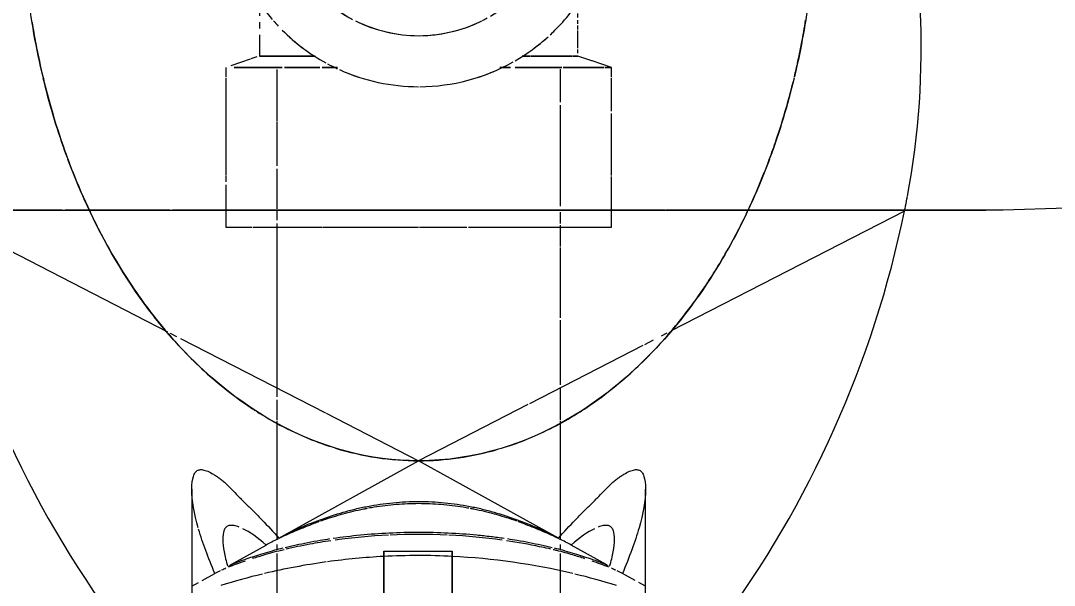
# Model space of a CAD drawing. Header units: metres. Extents: x -0.9 to 62, y -37.3 to 60.
# Drawn here: x 26.6053 to 26.6965, y 2.039 to 2.0888 of the extents above; entities that cross this region are included whole.
import ezdxf

# ---------------------------------------------------------------- set-up
doc = ezdxf.new("R2010")
doc.units = ezdxf.units.M
for name, color, linetype, lineweight in [('A-ANNO-DIMS', 7, 'Continuous', 5), ('A-ANNO-DIMS-25', 7, 'Continuous', 5), ('P-PIPE', 7, 'Continuous', 5), ('P-SANR-FIXT', 7, 'Continuous', 5)]:
    doc.layers.add(name, color=color, linetype=linetype, lineweight=lineweight)
doc.styles.add('Arial_2', font='arial.ttf', dxfattribs={"height": 0.075})
doc.dimstyles.new('Diagonal_-_2_mm_Arial_-_PRETO', dxfattribs={"dimscale": 0.3048, "dimtxt": 0.07651945499677275, "dimasz": 0.2460629921259842, "dimexe": 0.1968503937007874, "dimexo": 0.1230314960629921, "dimgap": 0.04101049868766404, "dimtad": 1, "dimrnd": 0.01, "dimzin": 0, "dimdsep": 46, "dimtxsty": 'Arial_2', "dimblk1": 'OBLIQUE', "dimblk2": 'OBLIQUE', "dimsah": 1, "dimcen": 0.09, "dimdle": 0.1968503937007874, "dimazin": 0, "dimtfac": 1, "dimtdec": 4, "dimtix": 1, "dimtmove": 0, "dimatfit": 3, "dimfxl": 1, "dimtvp": 1, "dimtolj": 1, "dimtzin": 0, "dimarcsym": 2})

# ---------------------------------------------------------------- blocks, each defined once
blk = doc.blocks.new('UT_Chuveiro ou ducha - UT_Elétrico-3241184-DD')
at = {"layer": 'P-SANR-FIXT'}
for p, q in [((44.94061456891761, 2.0720180114251), (44.9612940071181, 2.061388906277697)), ((45.02628878142163, 2.0720180114251), (45.00572781151013, 2.061449798255912)), ((44.96038990320592, 2.062388897427813), (44.96013127202522, 2.062701723614156)), ((45.00674601683696, 2.062674894085286), (45.00652989620957, 2.062413161769932)), ((44.97113101801154, 2.043187372682063), (44.98345167516962, 2.050000000000002)), ((44.9957723323277, 2.043187372682066), (44.98345167516962, 2.050000000000002)), ((44.96345167516964, 2.047504646245674), (44.96345167516964, 2.03802367386202)), ((45.00345167516963, 2.03802367386202), (45.00345167516963, 2.047504646245727))]:
    blk.add_line(p, q, dxfattribs=at)
at = {"layer": 'P-SANR-FIXT', "color": 253, "true_color": 0xa6a6a6}
for p, q in [((44.9520120239687, 2.072103097325454), (44.9516901792936, 2.072103097325454)), ((44.96685475126393, 2.04082283877046), (44.97000087525235, 2.042562467586852)), ((45.00004859907533, 2.040822838770446), (44.99690247508688, 2.042562467586858)), ((44.98037277879072, 2.038023673862023), (44.98037277879072, 2.042012751250205)), ((44.98037277879072, 2.042012751250205), (44.98641185558071, 2.042012751250205)), ((44.98641185558071, 2.042012751250205), (44.98641185558071, 2.038023673862023)), ((44.96435054228579, 2.039438152687931), (44.96548546812612, 2.040065702556782)), ((45.00255280805348, 2.039438152687915), (45.00141788221313, 2.040065702556777)), ((44.96345167516963, 2.038941129956748), (44.96404368335001, 2.039268477033317)), ((45.00345167516963, 2.038941129956731), (45.00285966698925, 2.039268477033302))]:
    blk.add_line(p, q, dxfattribs=at)
at = {"layer": 'P-SANR-FIXT', "color": 254, "true_color": 0xdfdfdf}
for p, q in [((44.96155621546914, 2.061254132784013), (44.96210920247047, 2.060969900837026)), ((44.96243918547651, 2.060800291583912), (44.97524594187423, 2.054217696881442)), ((45.00534713487009, 2.061254132784012), (45.00482175548711, 2.060984090984525)), ((45.00322532573675, 2.060163535826669), (44.99320983766371, 2.055015636024033)), ((44.97529144896423, 2.054194306514655), (44.98345167516962, 2.050000000000002)), ((44.9930857897984, 2.054951876177616), (44.98345167516962, 2.050000000000002)), ((44.98037277879072, 2.042012751250205), (44.98037277879072, 2.038023673862023)), ((44.98037277879072, 2.042012751250205), (44.98641185558071, 2.042012751250205)), ((44.98641185558071, 2.038023673862023), (44.98641185558071, 2.042012751250205))]:
    blk.add_line(p, q, dxfattribs=at)
at = {"layer": 'P-SANR-FIXT', "color": 7, "true_color": 0xf3f3f3}
blk.add_line((45.00413386793471, 2.060630520976815), (45.00337488057249, 2.060240406100364), dxfattribs=at)
at = {"layer": 'P-SANR-FIXT', "flags": 128}
for points in [[(45.08951162429843, 2.083788410552934), (45.08432294113768, 2.081649501055458), (45.07905287480334, 2.079719794442347), (45.07370985627732, 2.078002377832531), (45.06830243324949, 2.076499998726224), (45.06283925644316, 2.075215060609505), (45.0573290657758, 2.074149619109254), (45.05178067637704, 2.073305378704593), (45.04620296448633, 2.072683690000074), (45.04060485325286, 2.072285547565), (45.03499529846037, 2.072111588342338), (45.03345167516962, 2.072103097325454)], [(44.9516901792936, 2.072103097325454), (44.95048244157105, 2.072103097325454), (44.94900560291409, 2.072103097325454), (44.94758387062465, 2.072103097325454), (44.94621951917108, 2.072103097325454), (44.94491473122467, 2.072103097325454), (44.9436715941678, 2.072103097325454), (44.94249209675456, 2.072103097325454), (44.94137812592922, 2.072103097325454), (44.94033146380745, 2.072103097325454), (44.93935378482538, 2.072103097325454), (44.93844665306079, 2.072103097325454), (44.93761151973104, 2.072103097325454), (44.93684972087126, 2.072103097325454), (44.93616247519714, 2.072103097325454), (44.93555088215516, 2.072103097325454), (44.93501592016371, 2.072103097325454), (44.93455844504786, 2.072103097325454), (44.9341791886702, 2.072103097325454), (44.93387875776003, 2.072103097325454), (44.93365763294274, 2.072103097325454), (44.93351616797085, 2.072103097325454), (44.93345458915812, 2.072103097325454), (44.93345167516962, 2.072103097325454)], [(44.94720987463258, 2.072103097325454), (44.94861633970227, 2.072103097325454), (44.95007853387755, 2.072103097325454), (44.95159411795969, 2.072103097325454), (44.95316066733745, 2.072103097325454), (44.954775675866, 2.072103097325454), (44.95643655987621, 2.072103097325454), (44.95814066230798, 2.072103097325454), (44.95988525696094, 2.072103097325454), (44.96166755285579, 2.072103097325454), (44.9634846986993, 2.072103097325454), (44.96533378744579, 2.072103097325454), (44.96721186094769, 2.072103097325454), (44.96911591468803, 2.072103097325454), (44.971042902587, 2.072103097325454), (44.97298974187505, 2.072103097325454), (44.97495331802461, 2.072103097325454), (44.97693048973272, 2.072103097325454), (44.9789180939464, 2.072103097325454), (44.98091295092294, 2.072103097325454), (44.98291186931671, 2.072103097325454), (44.98345167516963, 2.072103097325454)], [(44.98345167516963, 2.072103097325454), (44.98545114187895, 2.072103097325454), (44.98744740986807, 2.072103097325454), (44.98943728553407, 2.072103097325454), (44.99141758550033, 2.072103097325454), (44.99338514170938, 2.072103097325454), (44.99533680649098, 2.072103097325454), (44.99726945759782, 2.072103097325454), (44.99918000320044, 2.072103097325454), (45.00106538683338, 2.072103097325454), (45.00292259228506, 2.072103097325454), (45.00474864842293, 2.072103097325454), (45.0065406339467, 2.072103097325454), (45.00829568206181, 2.072103097325454), (45.01001098506567, 2.072103097325454), (45.01168379883938, 2.072103097325454), (45.01331144723774, 2.072103097325454), (45.01489132637055, 2.072103097325454), (45.0164209087682, 2.072103097325454), (45.01789774742515, 2.072103097325454), (45.0193194797146, 2.072103097325454), (45.02068383116816, 2.072103097325454), (45.02198861911457, 2.072103097325454), (45.02323175617143, 2.072103097325454), (45.02441125358467, 2.072103097325454), (45.02552522441001, 2.072103097325454), (45.02657188653178, 2.072103097325454), (45.02754956551387, 2.072103097325454), (45.02845669727845, 2.072103097325454), (45.02929183060822, 2.072103097325454), (45.03005362946799, 2.072103097325454), (45.0307408751421, 2.072103097325454), (45.03135246818409, 2.072103097325454), (45.03188743017554, 2.072103097325454), (45.0323449052914, 2.072103097325454), (45.03272416166905, 2.072103097325454), (45.03302459257921, 2.072103097325454), (45.0332457173965, 2.072103097325454), (45.0333871823684, 2.072103097325454), (45.03344876118113, 2.072103097325454), (45.03345167516962, 2.072103097325454)], [(45.03345167516962, 2.072103097325454), (45.03341168050267, 2.072103097325454), (45.03329176048476, 2.072103097325454), (45.03309210696231, 2.072103097325454), (45.03281303933841, 2.072103097325454), (45.03245500406168, 2.072103097325454), (45.03201857391223, 2.072103097325454), (45.03150444708516, 2.072103097325454), (45.03091344607375, 2.072103097325454), (45.03024651635352, 2.072103097325454), (45.02950472486977, 2.072103097325454), (45.02868925833062, 2.072103097325454), (45.02780142130858, 2.072103097325454), (45.0268426341535, 2.072103097325454), (45.02581443072029, 2.072103097325454), (45.02471845591511, 2.072103097325454), (45.02355646306384, 2.072103097325454), (45.02233031110717, 2.072103097325454), (45.02104196162666, 2.072103097325454), (45.01969347570667, 2.072103097325454), (45.01828701063697, 2.072103097325454), (45.01682481646169, 2.072103097325454), (45.01530923237955, 2.072103097325454)]]:
    blk.add_lwpolyline(points, dxfattribs=at)
at = {"layer": 'P-SANR-FIXT', "color": 253, "true_color": 0xa6a6a6, "flags": 128}
for points in [[(44.96151777489346, 2.072103097325454), (44.96036271639255, 2.072103097325454), (44.95860766827743, 2.072103097325454), (44.95689236527357, 2.072103097325454), (44.95521955149987, 2.072103097325454), (44.9535919031015, 2.072103097325454), (44.95227718507668, 2.072103097325454)], [(44.97351820862987, 2.072103097325454), (44.97156654384827, 2.072103097325454), (44.96963389274142, 2.072103097325454), (44.96772334713881, 2.072103097325454), (44.96583796350587, 2.072103097325454), (44.96398075805419, 2.072103097325454), (44.96215470191632, 2.072103097325454), (44.96175748821375, 2.072103097325454)], [(44.98345167516962, 2.072103097325454), (44.98145220846029, 2.072103097325454), (44.97945594047116, 2.072103097325454), (44.97746606480517, 2.072103097325454), (44.97548576483891, 2.072103097325454), (44.97351820862987, 2.072103097325454)], [(44.99391360846419, 2.072103097325454), (44.99195003231463, 2.072103097325454), (44.98997286060653, 2.072103097325454), (44.98798525639284, 2.072103097325454), (44.9859903994163, 2.072103097325454), (44.98399148102254, 2.072103097325454), (44.98345167516963, 2.072103097325454)], [(45.0051458621255, 2.072103097325454), (45.00341865163993, 2.072103097325454), (45.00156956289346, 2.072103097325454), (44.99969148939156, 2.072103097325454), (44.99778743565121, 2.072103097325454), (44.99586044775224, 2.072103097325454), (44.99391360846419, 2.072103097325454)], [(45.01530923237955, 2.072103097325454), (45.01374268300179, 2.072103097325454), (45.01212767447324, 2.072103097325454), (45.01046679046303, 2.072103097325454), (45.00876268803126, 2.072103097325454), (45.00701809337831, 2.072103097325454), (45.00523579748346, 2.072103097325454)]]:
    blk.add_lwpolyline(points, dxfattribs=at)
at = {"layer": 'P-SANR-FIXT', "color": 253, "true_color": 0xa6a6a6}
for radius, start, end in [(0.07140153739429897, 349.4119451166886, 16.04523904350236), (0.07140153739430048, 348.4048464413191, 348.721244869229), (0.07140153739429636, 348.7247053258536, 349.3836394522436)]:
    blk.add_arc((44.95636167987187, 2.086453385030217), radius, start, end, dxfattribs=at)
at = {"layer": 'P-SANR-FIXT', "color": 7, "true_color": 0xf3f3f3}
for centre, radius, start, end in [((44.98345167516962, 2.1), 0.01249999999999731, 243.6084420805746, 296.3898558744482), ((44.98345167516962, 1.982671122753508), 0.05896811994639957, 87.11221000942541, 93.0036027911185)]:
    blk.add_arc(centre, radius, start, end, dxfattribs=at)
at = {"layer": 'P-SANR-FIXT', "color": 7, "true_color": 0xfafafa}
blk.add_arc((44.98345167516962, 2.1), 0.01249999999999806, 243.6084420805758, 296.3898558744471, dxfattribs=at)
at = {"layer": 'P-SANR-FIXT'}
for centre, radius, start, end in [((45.03198381264353, 2.090879785186195), 0.09329579416277589, 191.6639857363017, 216.5100833204572), ((44.93491953769571, 2.090879785186195), 0.09329579416276808, 323.4899166795421, 348.3360142636988)]:
    blk.add_arc(centre, radius, start, end, dxfattribs=at)
at = {"layer": 'P-SANR-FIXT', "color": 254, "true_color": 0xdfdfdf}
for radius, start, end in [(0.05896811994640081, 93.00360279111845, 97.82267310980154), (0.05896811994639969, 76.67716630924846, 87.11221000942541), (0.05896811994639494, 97.9606700552438, 103.3217620090323), (0.05896811994639022, 103.5149462634743, 107.2011043708304), (0.05896811994639384, 72.79889562913495, 76.48505373649834)]:
    blk.add_arc((44.98345167516962, 1.982671122753508), radius, start, end, dxfattribs=at)
at = {"layer": 'P-SANR-FIXT', "color": 253, "true_color": 0xa6a6a6}
for points in [[(44.95033375367122, 2.083835149649703), (44.94973076926676, 2.086358085176936), (44.94926836685124, 2.088949690516493), (44.94895349070964, 2.091577074629202)], [(45.01721385822555, 2.086823369632537), (45.01734356039485, 2.087503085151331), (45.01746314630105, 2.08818676191248), (45.01757257158113, 2.088873769958886)], [(44.9493624317508, 2.088673964312274), (44.94946392074463, 2.088051412586423), (44.94957374477779, 2.087431618754441), (44.94969180770281, 2.086815036274345)], [(45.01655259042771, 2.083757983282787), (45.01597203292398, 2.081344482694979), (45.01526051767929, 2.07899508207796), (45.01442862061836, 2.076735913331969)], [(45.01498386218017, 2.078307677539252), (45.01529338194867, 2.079224721363799), (45.01558336690994, 2.08015516485633), (45.0158531461468, 2.081097350358949)], [(45.01436585257692, 2.076564113995917), (45.01457973762204, 2.07713952543051), (45.01478579942223, 2.077720858061078), (45.01498386218017, 2.078307677539252)], [(44.95447541144285, 2.07196132264392), (44.95376793874195, 2.073452541143868), (44.9531166788298, 2.074998090761723), (44.95252612897007, 2.076589575579146)], [(45.01437499713973, 2.076590863125217), (45.01378426906902, 2.074999243976881), (45.0131336976461, 2.073452843605626), (45.01242700017372, 2.071960847041383)], [(44.9544801710738, 2.07194936999935), (44.9545517936672, 2.071798502076098), (44.95462399167445, 2.071648190773995), (44.95469676043876, 2.071498444791555)], [(45.01220694734414, 2.071500323989366), (45.01227933290938, 2.071649540239362), (45.01235115239574, 2.071799318678382), (45.01242240199901, 2.071949649907175)], [(44.95683166178035, 2.067540572238275), (44.95738670403713, 2.066611063947688), (44.95796547319281, 2.065710521919116), (44.95856656720917, 2.064841565050239)], [(44.96223201346426, 2.060238793360426), (44.9634428143077, 2.058921205556739), (44.96471386018118, 2.057716303235741), (44.96603402499811, 2.056633805254389)], [(45.00086334547475, 2.056628828796594), (45.00218836740905, 2.057715972252961), (45.00346380758219, 2.058927019447527), (45.00467897339375, 2.060250885489088)], [(44.96872052380635, 2.054645521997029), (44.96882602073953, 2.054575518519502), (44.96893176149707, 2.054506267613154), (44.96903774111239, 2.054437773616391)], [(44.97611586505508, 2.051112955264839), (44.9785248007584, 2.050375788391471), (44.98098810724448, 2.050000000000002), (44.98345167516962, 2.050000000000002)], [(44.98345167516962, 2.050000000000002), (44.98579912217682, 2.050000000000002), (44.98814623171479, 2.05034234202035), (44.99044638635957, 2.051012806039445)], [(44.96401770908553, 2.044079742121663), (44.96365964903887, 2.045319566069812), (44.96345167516963, 2.046461200777817), (44.96345167516963, 2.047504646245677)], [(45.00345167516963, 2.047504646245731), (45.00345167516963, 2.046461200777861), (45.00303572743115, 2.044177931361833), (45.00201943498293, 2.041501904985225), (45.00141788221313, 2.040065702556777)], [(44.96548546812612, 2.040065702556782), (44.96490272020326, 2.041457008563464), (44.96440763023213, 2.042756168269191), (44.96405172677554, 2.043963181673965)], [(44.97000087525235, 2.042562467586852), (44.96923238430356, 2.043247015920763), (44.96854392061785, 2.043722773312799), (44.96795910526362, 2.044006929701291)], [(44.99894424507562, 2.044006929701323), (44.99835942972139, 2.043722773312824), (44.99767096603568, 2.043247015920779), (44.99690247508688, 2.042562467586858)], [(44.96617556069984, 2.043061121750853), (44.96617556069984, 2.042728410140676), (44.96625805894797, 2.042000612847356), (44.96647805017738, 2.041148067408102), (44.96661561088531, 2.040690607651993)], [(44.97102130356366, 2.043092650231904), (44.97066365622544, 2.042918289627226), (44.97032315215034, 2.042741284442628), (44.97000087525235, 2.042562467586852)], [(44.99690247508688, 2.042562467586858), (44.99657976544944, 2.042741510780831), (44.99623899740167, 2.042918631846415), (44.99588129738011, 2.043093017788723)], [(45.00028773945394, 2.040690607651984), (45.00042530016187, 2.041148067408105), (45.00064529139129, 2.042000612847377), (45.00072778963943, 2.042728410140712), (45.00072778963943, 2.043061121750896)], [(44.96596400348881, 2.040297769367488), (44.96579655129474, 2.040220907707431), (44.96563694967907, 2.040143612254141), (44.96548546812612, 2.040065702556782)], [(45.00141788221313, 2.040065702556777), (45.00126640403651, 2.040143610341011), (45.00110686755283, 2.040221239423353), (45.00093950008316, 2.040298547816567)]]:
    blk.add_open_spline(points, degree=3, dxfattribs=at)
for points, knots in [([(45.01794650744416, 2.091568151441962), (45.01766269341491, 2.089190651556524), (45.01721506650676, 2.086585958779573), (45.01662230071496, 2.084048559229017), (45.01656250228899, 2.083799248271724)], [-0.446064341495259, -0.446064341495259, -0.446064341495259, -0.446064341495259, -0.4, -0.3949655823818752, -0.3949655823818752, -0.3949655823818752, -0.3949655823818752]), ([(44.95247781860365, 2.07672023831966), (44.95240669644798, 2.076913295202971), (44.95158330595979, 2.079184599524953), (44.95088367497686, 2.081546012367302), (44.95035196126958, 2.083759166301344)], [-0.6541669911166177, -0.6541669911166177, -0.6541669911166177, -0.6541669911166177, -0.6499999999999999, -0.6053122187178515, -0.6053122187178515, -0.6053122187178515, -0.6053122187178515]), ([(44.9510427916665, 2.081122478292813), (44.95141286309988, 2.079824613025909), (44.95190174405868, 2.078296987264318), (44.9524438900303, 2.076808157452473), (44.95253476847162, 2.076563612194444)], [0.623235075347361, 0.623235075347361, 0.623235075347361, 0.623235075347361, 0.6499999999999999, 0.6552882283042878, 0.6552882283042878, 0.6552882283042878, 0.6552882283042878]), ([(45.0083418528504, 2.064848873770089), (45.00872438686687, 2.065401110185688), (45.00930851557872, 2.066284890851142), (45.00986925494812, 2.06719875897633), (45.01006839633072, 2.067532137810895)], [0.251826875381117, 0.251826875381117, 0.251826875381117, 0.251826875381117, 0.2666666666666667, 0.2750380558332045, 0.2750380558332045, 0.2750380558332045, 0.2750380558332045]), ([(44.96922731321715, 2.054316223866615), (44.96978163040539, 2.053963635297025), (44.97117460109086, 2.053139082692299), (44.97260283546324, 2.052445871059871), (44.97346608157697, 2.052079296065779)], [0.8667768021809786, 0.8667768021809786, 0.8667768021809786, 0.8667768021809786, 0.8833333333333333, 0.9079062160006669, 0.9079062160006669, 0.9079062160006669, 0.9079062160006669]), ([(44.99340726694473, 2.052068485189022), (44.99486646171091, 2.052685862790842), (44.99646719624157, 2.053527872397714), (44.99801670690282, 2.054534379246997), (44.99818045077886, 2.054642959171361)], [0.09180953782293805, 0.09180953782293805, 0.09180953782293805, 0.09180953782293805, 0.1333333333333333, 0.1382597396711228, 0.1382597396711228, 0.1382597396711228, 0.1382597396711228]), ([(44.98345619427813, 2.046216783273519), (44.98279489345973, 2.046216889073014), (44.98180268983292, 2.046171395648428), (44.98049370450176, 2.046035508503608), (44.9796830092681, 2.04592454727577), (44.97920143392226, 2.045842899116763), (44.97903755161281, 2.045813203005777)], [-0.5, -0.5, -0.5, -0.5, -0.4375, -0.40625, -0.375, -0.3587499497345088, -0.3587499497345088, -0.3587499497345088, -0.3587499497345088]), ([(44.98787632685975, 2.045811311593529), (44.98771095155907, 2.04584134383923), (44.98722835021034, 2.045923303062586), (44.98641682796167, 2.046034596103969), (44.98510919392491, 2.046170866650951), (44.98411749509653, 2.046216677474023), (44.98345619427813, 2.046216783273519)], [-0.641426799190793, -0.641426799190793, -0.641426799190793, -0.641426799190793, -0.625, -0.59375, -0.5625, -0.5, -0.5, -0.5, -0.5]), ([(44.97890498241534, 2.045788759935334), (44.97879826632123, 2.045768743117763), (44.97837875299446, 2.045686795071105), (44.97765612262296, 2.045522789828894), (44.97675271990037, 2.045284774663609), (44.97587466251437, 2.045033452366687), (44.97523024536115, 2.044826190561035), (44.97487708108206, 2.044702182937273), (44.97480040878572, 2.044674810497659)], [-0.3543619642181696, -0.3543619642181696, -0.3543619642181696, -0.3543619642181696, -0.34375, -0.3125, -0.28125, -0.25, -0.21875, -0.2100259109184651, -0.2100259109184651, -0.2100259109184651, -0.2100259109184651]), ([(44.99209846484302, 2.044676375248291), (44.99202250599807, 2.044703477492479), (44.99167055265826, 2.044827005695002), (44.99102785183406, 2.045033686681217), (44.99015131970931, 2.045284634967022), (44.98924981594484, 2.045522239535383), (44.98853047102975, 2.045685592081973), (44.9881135662423, 2.045767140340088), (44.98800889592318, 2.045786815592719)], [-0.7899078792270957, -0.7899078792270957, -0.7899078792270957, -0.7899078792270957, -0.78125, -0.75, -0.71875, -0.6875, -0.65625, -0.6458225990212262, -0.6458225990212262, -0.6458225990212262, -0.6458225990212262]), ([(44.96762263620912, 2.04415359382632), (44.96746035629969, 2.044215517438508), (44.96705795313412, 2.044331964566675), (44.96665849332188, 2.044303493586932), (44.96640598711547, 2.044085316910492), (44.96622686535114, 2.043753505171264), (44.96617556069984, 2.043372939185079), (44.96617556069984, 2.043061121750853)], [-0.6002462301376048, -0.6002462301376048, -0.6002462301376048, -0.6002462301376048, -0.5, -0.3333333333333333, -0.25, -0.1666666666666667, 0, 0, 0, 0]), ([(44.97468147536016, 2.044631993653789), (44.97452412011327, 2.044574880580115), (44.97409830939113, 2.04441537931766), (44.97342310540375, 2.044146320791312), (44.97241489607319, 2.043730703578714), (44.97164659141315, 2.043392810873611), (44.97114618494792, 2.043153181391555), (44.97108908389096, 2.043125563560488)], [-0.2055026658032704, -0.2055026658032704, -0.2055026658032704, -0.2055026658032704, -0.1875, -0.15625, -0.125, -0.0625, -0.05438102424246261, -0.05438102424246261, -0.05438102424246261, -0.05438102424246261]), ([(44.99581343560475, 2.04312597063274), (44.99575553043571, 2.043153977382798), (44.99525344400764, 2.043394380980229), (44.99448335791553, 2.043732951579576), (44.99347536692301, 2.044148305572993), (44.99280054977689, 2.044417081601996), (44.99237494102235, 2.044576433220904), (44.99221732164998, 2.044633610170237)], [-0.9457172553289677, -0.9457172553289677, -0.9457172553289677, -0.9457172553289677, -0.9375, -0.875, -0.84375, -0.8125, -0.7944360267582102, -0.7944360267582102, -0.7944360267582102, -0.7944360267582102]), ([(45.00072778963943, 2.043061121750896), (45.00072778963943, 2.043372939185125), (45.00067648498812, 2.043753505171312), (45.00049736322379, 2.044085316910542), (45.00024485701739, 2.04430349358698), (44.99984539720513, 2.044331964566718), (44.99944299403955, 2.044215517438545), (44.99928071413012, 2.044153593826353)], [-1, -1, -1, -1, -0.8333333333333333, -0.75, -0.6666666666666666, -0.5, -0.3997537698609379, -0.3997537698609379, -0.3997537698609379, -0.3997537698609379]), ([(44.9759100669983, 2.043172195951108), (44.97668621834536, 2.043282235672999), (44.97830110397837, 2.043475203805322), (44.98169367575164, 2.043726971029348), (44.98521382217345, 2.043725358048861), (44.98817960928874, 2.043508199346356), (44.98981383689926, 2.043327726020308), (44.9906050239883, 2.043226832273845), (44.99099299198363, 2.043172238061867)], [-0.6666666666666666, -0.6666666666666666, -0.6666666666666666, -0.6666666666666666, -0.6111111111111112, -0.5555555555555556, -0.4444444444444444, -0.3888888888888888, -0.361111111111111, -0.3333333333333333, -0.3333333333333333, -0.3333333333333333, -0.3333333333333333]), ([(44.97167667731843, 2.042358303273613), (44.97198979187129, 2.04243255071091), (44.97263840013701, 2.042577835039174), (44.97367175504122, 2.042796307130923), (44.97466969467318, 2.042983170723794), (44.97533035590378, 2.043087349712846), (44.9756173784003, 2.043129813621316)], [-0.7777777777777778, -0.7777777777777778, -0.7777777777777778, -0.7777777777777778, -0.75, -0.7222222222222222, -0.6944444444444444, -0.6736860646447314, -0.6736860646447314, -0.6736860646447314, -0.6736860646447314]), ([(44.99128233252661, 2.043130535941508), (44.99157047513352, 2.043088004944245), (44.99223243151504, 2.042983181686681), (44.99323181256164, 2.042796275862138), (44.99426577353947, 2.042577622254178), (44.99491466336968, 2.04243228285796), (44.99522792754861, 2.042357997017105)], [-0.3263935260778086, -0.3263935260778086, -0.3263935260778086, -0.3263935260778086, -0.3055555555555556, -0.2777777777777778, -0.25, -0.2222222222222222, -0.2222222222222222, -0.2222222222222222, -0.2222222222222222]), ([(44.96676706111183, 2.040770108894228), (44.96693605985337, 2.040854363364256), (44.96741032934793, 2.041060657263734), (44.96825493629739, 2.04135226800156), (44.96916588379635, 2.041647413464598), (44.96992576648273, 2.041888559473117), (44.97070623056891, 2.042116715730323), (44.97124782844124, 2.042254768391293), (44.97149720083013, 2.042315262764769)], [-0.9865224390207588, -0.9865224390207588, -0.9865224390207588, -0.9865224390207588, -0.9444444444444444, -0.8888888888888888, -0.861111111111111, -0.8333333333333333, -0.8055555555555556, -0.7831220715832454, -0.7831220715832454, -0.7831220715832454, -0.7831220715832454]), ([(44.99540599441421, 2.042315296305835), (44.99565601908662, 2.04225465138939), (44.99619842692395, 2.042116391858828), (44.99697985592221, 2.041887928876096), (44.99774001791232, 2.041646629520282), (44.99865070599526, 2.04135143789272), (44.99949419946726, 2.041060064937683), (44.99996765178594, 2.040854106279446), (45.00013633498359, 2.0407700437291)], [-0.2169227932275685, -0.2169227932275685, -0.2169227932275685, -0.2169227932275685, -0.1944444444444444, -0.1666666666666667, -0.1388888888888889, -0.1111111111111111, -0.05555555555555555, -0.01349431377073051, -0.01349431377073051, -0.01349431377073051, -0.01349431377073051])]:
    blk.add_open_spline(points, degree=3, knots=knots, dxfattribs=at)
at = {"layer": 'P-SANR-FIXT', "color": 254, "true_color": 0xdfdfdf}
for points in [[(44.94969180770281, 2.086815036274333), (44.94989175669933, 2.085770804580463), (44.95011533659151, 2.084735783727412), (44.95036208033835, 2.083712176409114)], [(45.01684798229383, 2.085038596780064), (45.01697775442965, 2.085630167453011), (45.01709972315018, 2.086225234825876), (45.01721385822555, 2.086823369632509)], [(44.95036855030727, 2.083685360581371), (44.95057692735881, 2.082822499319498), (44.95080176778475, 2.081967765165586), (44.9510427916665, 2.081122478292831)], [(45.0158531461468, 2.081097350358949), (45.01607044936031, 2.081856266945065), (45.01627464296663, 2.082622801824732), (45.01646537634161, 2.083396088699002)], [(44.95253476847162, 2.076563612194444), (44.95265269276145, 2.076246289125736), (44.95277303078434, 2.075930795462785), (44.95289574688193, 2.075617197812662)], [(45.01400477753791, 2.075617332817392), (45.0141274968751, 2.075931076076181), (45.01424786505834, 2.076246694106699), (45.01436585257692, 2.076564113995917)], [(44.95291905694372, 2.075557725236794), (44.95340333434565, 2.074324136997635), (44.95392443087668, 2.0731199973869), (44.9544801710738, 2.07194936999935)], [(45.01242240199901, 2.071949649907175), (45.01295675972333, 2.073077103950881), (45.01345906323873, 2.074235650755041), (45.01392770776221, 2.075421325327762)], [(44.98078206393235, 2.043441736538805), (44.97917533956015, 2.043363542660446), (44.97759853239762, 2.043214496156066), (44.97610222386464, 2.043005320481054)], [(44.98596266607377, 2.043449220367095), (44.9843003129288, 2.043525067882389), (44.98260731763746, 2.043525276046499), (44.98094446841299, 2.043449393953387)], [(44.99080281671143, 2.043005085058631), (44.98930686133772, 2.043214856318225), (44.987730744106, 2.043363480404454), (44.98612427058661, 2.043441604189823)], [(44.96815955901057, 2.04115187583426), (44.96762197770969, 2.040967854893728), (44.96712436124689, 2.040785244396539), (44.96667051381656, 2.040601496995367)], [(45.00082596648931, 2.04035039902167), (45.00070152027008, 2.040406600378307), (45.00057294676886, 2.040462626627829), (45.00044033381845, 2.040518461547118)], [(44.96646342779912, 2.040516291097163), (44.96633075407657, 2.040460791660036), (44.96620210888521, 2.040405153244618), (44.96607759634838, 2.040349306128324)]]:
    blk.add_open_spline(points, degree=3, dxfattribs=at)
for points, knots in [([(45.01657973266517, 2.083867289444445), (45.01663386323597, 2.084094022778395), (45.01671091769744, 2.084424630724167), (45.01678550962097, 2.084756380773357), (45.01680857855072, 2.084860160049403)], [0.395423874897409, 0.395423874897409, 0.395423874897409, 0.395423874897409, 0.4, 0.4020800038088247, 0.4020800038088247, 0.4020800038088247, 0.4020800038088247]), ([(44.9757144489799, 2.042949514535681), (44.97507709182533, 2.042855166498321), (44.97370769358913, 2.0426239778619), (44.97242587065182, 2.042352435819608), (44.97175812208741, 2.042193657932295)], [-0.324003604666224, -0.324003604666224, -0.324003604666224, -0.324003604666224, -0.2777777777777778, -0.2222222222222222, -0.2222222222222222, -0.2222222222222222, -0.2222222222222222]), ([(44.99511569690522, 2.042200303302132), (44.99504199266925, 2.042217402914027), (44.99471579204297, 2.042292240109859), (44.99346556383341, 2.042568165038063), (44.99220728431632, 2.042798142357091), (44.99118553677775, 2.042949839905344)], [-0.7769552962158881, -0.7769552962158881, -0.7769552962158881, -0.7769552962158881, -0.7708333333333333, -0.75, -0.6758776758673962, -0.6758776758673962, -0.6758776758673962, -0.6758776758673962]), ([(44.97158104260126, 2.042151125191609), (44.97097775767333, 2.0420047647088), (44.97001901669205, 2.041747330138396), (44.96914059758813, 2.041475482755289), (44.96880396689416, 2.041366509365774)], [-0.2172903340885451, -0.2172903340885451, -0.2172903340885451, -0.2172903340885451, -0.1666666666666667, -0.1331102185528605, -0.1331102185528605, -0.1331102185528605, -0.1331102185528605]), ([(44.99809912023536, 2.041364507889428), (44.99776251162475, 2.041473244615337), (44.99697788293822, 2.041718279065083), (44.99602800556493, 2.041981485871903), (44.99542916601993, 2.042126459764425), (44.99532232481965, 2.042151825404794)], [-0.8668844388854797, -0.8668844388854797, -0.8668844388854797, -0.8668844388854797, -0.8333333333333333, -0.7916666666666666, -0.7827043305308296, -0.7827043305308296, -0.7827043305308296, -0.7827043305308296]), ([(45.00023333010619, 2.040604130442759), (45.00000223016565, 2.040698164182989), (44.99952619152704, 2.040881628655801), (44.99900781720109, 2.04106259368273), (44.99874394375632, 2.04115170345743)], [-0.9455130546707802, -0.9455130546707802, -0.9455130546707802, -0.9455130546707802, -0.9166666666666666, -0.8888888888888888, -0.8888888888888888, -0.8888888888888888, -0.8888888888888888])]:
    blk.add_open_spline(points, degree=3, knots=knots, dxfattribs=at)
at = {"layer": 'P-SANR-FIXT'}
for points, knots in [([(44.98345167516962, 2.050000000000002), (44.97917561850223, 2.050000000000002), (44.97062482510904, 2.052264315614241), (44.96075759618586, 2.060902882980133), (44.95606192402049, 2.068617254522028), (44.95447541144285, 2.07196132264392)], [-1, -1, -1, -1, -0.8833333333333333, -0.7666666666666666, -0.6895129374793255, -0.6895129374793255, -0.6895129374793255, -0.6895129374793255]), ([(45.01242700017372, 2.071960847041383), (45.01152690850027, 2.070060552025758), (45.007520004784, 2.062734972917919), (44.99810931309879, 2.052967457026074), (44.9883385970752, 2.050000000000002), (44.98345167516962, 2.050000000000002)], [-0.3104870625206774, -0.3104870625206774, -0.3104870625206774, -0.3104870625206774, -0.2666666666666667, -0.1333333333333333, 0, 0, 0, 0]), ([(44.95856656720919, 2.064841565050233), (44.95904138172136, 2.064155161059249), (44.9602193405992, 2.062548308800563), (44.96147420385523, 2.061063438225662), (44.96223201346426, 2.060238793360426)], [0.748234902403681, 0.748234902403681, 0.748234902403681, 0.748234902403681, 0.7666666666666666, 0.7926586425510153, 0.7926586425510153, 0.7926586425510153, 0.7926586425510153]), ([(44.96345167516963, 2.047504646245677), (44.96345167516963, 2.047972416034944), (44.96351671988658, 2.048531940041435), (44.9637456145531, 2.048991158347516), (44.96398879250071, 2.049197269921294), (44.96431362158654, 2.049244660557276), (44.96472566620293, 2.049136905094169), (44.96512985293385, 2.048943196535505), (44.96547944567802, 2.048736187875818), (44.96570542099881, 2.048590008905513), (44.9658898399156, 2.048459014950128), (44.96607799971907, 2.048312481481247), (44.96641588718174, 2.048022883647378), (44.96692206444348, 2.047528684623722), (44.96745615446161, 2.046973101266065), (44.96789877141437, 2.046517461714128), (44.96823833490001, 2.046179656361423), (44.96858464884481, 2.045841184546062), (44.9690536629886, 2.04537393950708), (44.96989189382874, 2.044524057744116), (44.97063285504033, 2.043737370479785), (44.97113101801154, 2.043187372682063)], [-1, -1, -1, -1, -0.875, -0.8125, -0.75, -0.6875, -0.625, -0.5625, -0.53125, -0.5, -0.484375, -0.46875, -0.4375, -0.375, -0.3125, -0.28125, -0.25, -0.21875, -0.1875, -0.125, 0, 0, 0, 0]), ([(44.9957723323277, 2.043187372682066), (44.99627049529889, 2.043737370479791), (44.99701145651049, 2.044524057744127), (44.99784968735063, 2.045373939507095), (44.99831870149443, 2.045841184546081), (44.99866501543923, 2.046179656361445), (44.99900457892487, 2.046517461714152), (44.99944719587763, 2.046973101266093), (44.99998128589576, 2.047528684623754), (45.0004874631575, 2.048022883647416), (45.00082535062018, 2.048312481481288), (45.00101351042364, 2.04845901495017), (45.00119792934044, 2.048590008905557), (45.00142390466123, 2.048736187875864), (45.0017734974054, 2.048943196535554), (45.00217768413633, 2.049136905094223), (45.00258972875272, 2.049244660557333), (45.00291455783854, 2.049197269921353), (45.00315773578616, 2.048991158347576), (45.00338663045268, 2.048531940041494), (45.00345167516963, 2.047972416035001), (45.00345167516963, 2.047504646245731)], [-1, -1, -1, -1, -0.875, -0.8125, -0.78125, -0.75, -0.71875, -0.6875, -0.625, -0.5625, -0.53125, -0.515625, -0.5, -0.46875, -0.4375, -0.375, -0.3125, -0.25, -0.1875, -0.125, 0, 0, 0, 0]), ([(44.97113101801154, 2.043187372682063), (44.97168697408053, 2.043492016699501), (44.97285363277804, 2.044066986604872), (44.97475360069765, 2.04481069203747), (44.97644851552365, 2.045370976302426), (44.97786101110593, 2.045754436558703), (44.97930385401108, 2.046062095740213), (44.98117584944411, 2.046329140814458), (44.98346063409986, 2.046458002031898), (44.98574303764136, 2.046327739190681), (44.98761133778382, 2.046059705929462), (44.98904941089172, 2.045752901496092), (44.99045546019596, 2.045371077720109), (44.99214448463863, 2.044812572181735), (44.99404527350694, 2.044068482513139), (44.99521451785425, 2.043492673404007), (44.9957723323277, 2.043187372682066)], [-1, -1, -1, -1, -0.9166666666666667, -0.8333333333333334, -0.75, -0.7083333333333333, -0.6666666666666666, -0.5833333333333333, -0.5, -0.4166666666666666, -0.3333333333333333, -0.2916666666666666, -0.25, -0.1666666666666667, -0.08333333333333333, 0, 0, 0, 0])]:
    blk.add_open_spline(points, degree=3, knots=knots, dxfattribs=at)
for points in [[(44.95469676043878, 2.071498444791529), (44.95536189479203, 2.070129709206549), (44.95607471395443, 2.068808204154839), (44.95683166178035, 2.067540572238276)], [(45.01006839633073, 2.067532137810901), (45.01082718206217, 2.068802406699903), (45.01154101975027, 2.070127574905981), (45.01220694734414, 2.071500323989365)], [(45.00467897339375, 2.060250885489088), (45.00597253507969, 2.061660160151353), (45.00719779438801, 2.063197280141068), (45.0083418528504, 2.064848873770089)], [(44.96603402499811, 2.056633805254389), (44.96690902649424, 2.05591632866275), (44.96780560594618, 2.055252624307317), (44.96872052380635, 2.054645521997029)], [(44.99818045077888, 2.054642959171364), (44.99909426547697, 2.0552489172884), (44.9999895857514, 2.055911933369376), (45.00086334547475, 2.056628828796594)], [(44.97346608157698, 2.052079296065774), (44.97419205112165, 2.05177101517425), (44.97492505313032, 2.051496389219596), (44.97566351511168, 2.051255836973441)], [(44.99123973296059, 2.051257675543477), (44.99196804387702, 2.051495037469242), (44.99269105593543, 2.051765460092191), (44.99340726694473, 2.052068485189022)]]:
    blk.add_open_spline(points, degree=3, dxfattribs=at)
blk = doc.blocks.new('Joelho 90 com Bucha de Latao - Agua Fria_Soldavel - MEP - Tigre - Standard-V16-DD')
at = {"layer": 'P-PIPE', "color": 254, "true_color": 0xdfdfdf}
for p, q in [((44.97134356162009, 2.107103097325455), (44.97152901759983, 2.107412484737388)), ((44.99583436277828, 2.106617450232998), (44.99608908537778, 2.106116981545723)), ((44.97051997881382, 2.105467433526012), (44.97074896181801, 2.105980190089524)), ((44.96645167516962, 2.072103097325454), (44.96645167516962, 2.070599999999998)), ((45.00045167516961, 2.070599999999998), (45.00045167516961, 2.072103097325454)), ((44.96645167516962, 2.0706), (44.9670309361227, 2.0706)), ((44.96708116718607, 2.0706), (44.96872924330528, 2.0706)), ((44.96882545878294, 2.0706), (44.97495167516962, 2.0706)), ((44.97498867042528, 2.0706), (44.98345167516962, 2.0706)), ((44.98352847945583, 2.0706), (44.98771018127729, 2.0706)), ((44.98785159893636, 2.0706), (45.0004493763854, 2.0706))]:
    blk.add_line(p, q, dxfattribs=at)
at = {"layer": 'P-PIPE', "color": 7, "true_color": 0xf3f3f3}
for p, q in [((44.99673048252189, 2.104560139833519), (44.99690221784807, 2.104025481543231)), ((44.99710639115555, 2.103254767306153), (44.99718089418781, 2.102937710869113)), ((44.99728738937866, 2.102386338686318), (44.99735184243276, 2.101962165437941)), ((44.99737175037823, 2.101831148870682), (44.99742441878353, 2.101357733242455)), ((44.99743384222693, 2.101273029607477), (44.99747356559103, 2.100712873768466)), ((44.96941167516961, 2.099988561525251), (44.96941167516961, 2.099954264400126)), ((44.99747794402379, 2.100570744854394), (44.99749085692165, 2.100151577483496)), ((44.96941167516961, 2.097502299293207), (44.96941167516961, 2.097169969337744)), ((44.96941167516961, 2.096065154953593), (44.96941167516961, 2.095662905943663)), ((44.99749167516962, 2.095551576665079), (44.99749167516962, 2.095958192099862)), ((44.99749167516962, 2.089099147557905), (44.99749167516962, 2.089468785732899)), ((44.99749167516962, 2.088540971430368), (44.99749167516962, 2.088874027478432)), ((44.96941167516961, 2.088692112922246), (44.96941167516961, 2.088130530143472)), ((44.99749167516962, 2.088036199321613), (44.99749167516962, 2.088399747944933)), ((44.96941167516961, 2.087565059034954), (44.96941167516961, 2.086996604229838)), ((44.99749167516962, 2.085955583438657), (44.99749167516962, 2.086271847478867)), ((44.9686057254669, 2.085427719695028), (44.9668770794413, 2.08484371765935)), ((44.96919647235045, 2.085627296344875), (44.96866593535738, 2.085448060874241)), ((44.97196773968726, 2.085700000000001), (44.96941167516961, 2.085700000000001)), ((44.96941167516961, 2.085700000000001), (44.97129267850048, 2.085700000000001)), ((44.97129267850048, 2.085700000000001), (44.97196773968726, 2.085700000000001)), ((44.97433815609863, 2.085700000000001), (44.97196773971312, 2.085700000000001)), ((44.97196773971312, 2.085700000000001), (44.97433815609863, 2.085700000000001)), ((44.99329855627383, 2.085700000000001), (44.99256519424061, 2.085700000000001)), ((44.99256519424061, 2.085700000000001), (44.99329855627383, 2.085700000000001)), ((44.99695412902312, 2.085700000000001), (44.99337945437748, 2.085700000000001)), ((44.99337945437748, 2.085700000000001), (44.99695412902312, 2.085700000000001)), ((44.99749167516962, 2.085700000000001), (44.99701327377072, 2.085700000000001)), ((44.99701327377072, 2.085700000000001), (44.99749167516962, 2.085700000000001)), ((44.9987346959601, 2.085280060543752), (44.99749167516962, 2.085699999999998)), ((45.00045167516961, 2.084699999999998), (44.99874247915471, 2.085277431086114)), ((44.96645167516962, 2.084699999999998), (44.96645167516962, 2.083873784251947)), ((44.97143085988944, 2.0847), (44.96717716521385, 2.0847)), ((44.96717716521385, 2.0847), (44.97143085988944, 2.0847)), ((44.97474085516854, 2.0847), (44.97163108979454, 2.0847)), ((44.97163108979454, 2.0847), (44.97474085516854, 2.0847)), ((44.97525036671919, 2.0847), (44.97495167516962, 2.0847)), ((44.97495167516962, 2.0847), (44.97525036671919, 2.0847)), ((44.97629440790413, 2.0847), (44.97527305870828, 2.0847)), ((44.97527305870828, 2.0847), (44.97629440790413, 2.0847)), ((44.99155944489682, 2.0847), (44.9906089424351, 2.0847)), ((44.9906089424351, 2.0847), (44.99155944489682, 2.0847)), ((44.99606348268611, 2.0847), (44.99195167516962, 2.0847)), ((44.99195167516962, 2.0847), (44.99606348268611, 2.0847)), ((44.99817410703395, 2.0847), (44.99619425828229, 2.0847)), ((44.99619425828229, 2.0847), (44.99817410703395, 2.0847)), ((44.99979108255122, 2.0847), (44.99817410703395, 2.0847)), ((44.99817410703395, 2.0847), (44.99979108255122, 2.0847)), ((45.00045167516961, 2.0847), (44.99987241421653, 2.0847)), ((44.99987241421653, 2.0847), (45.00045167516961, 2.0847)), ((45.00045167516961, 2.083873784251973), (45.00045167516961, 2.084699999999998)), ((44.96645167516962, 2.083788410552934), (44.96645167516962, 2.075599999999998)), ((45.00045167516961, 2.080851762342272), (45.00045167516961, 2.083788410552934)), ((45.00045167516961, 2.075988038883531), (45.00045167516961, 2.080646629002203)), ((44.96645167516962, 2.075599999999998), (44.96645167516962, 2.075237238516435)), ((44.96645167516962, 2.07517186587924), (44.96645167516962, 2.074599999999998)), ((45.00045167516961, 2.075599999999998), (45.00045167516961, 2.075968318253772)), ((45.00045167516961, 2.075171865904426), (45.00045167516961, 2.075599999999998)), ((44.96645167516962, 2.074330381049209), (44.96645167516962, 2.072103097325454)), ((45.00045167516961, 2.074599999999998), (45.00045167516961, 2.075080020825163)), ((45.00045167516961, 2.072103097325454), (45.00045167516961, 2.074599999999998))]:
    blk.add_line(p, q, dxfattribs=at)
at = {"layer": 'P-PIPE', "color": 7, "true_color": 0xfafafa}
blk.add_line((44.96941167516961, 2.099954264400126), (44.96941167516961, 2.099897163492709), dxfattribs=at)
at = {"layer": 'P-PIPE', "color": 254, "true_color": 0xdfdfdf, "flags": 128}
for points in [[(44.97683422493662, 2.112382687608663), (44.97733469362389, 2.112637410208157), (44.97784494817675, 2.112871915647154), (44.97836417229676, 2.113085828766979), (44.9788915353361, 2.113278807352269), (44.97942619362638, 2.113450542678459)], [(44.979467258408, 2.113461942904356), (44.97996729182842, 2.113600760005658), (44.98051396430051, 2.11372921901819), (44.9810653364833, 2.113835714209037), (44.98162052629894, 2.113920075208611), (44.98217864556213, 2.113982167057307), (44.98273880140115, 2.114021890421415), (44.98330009768612, 2.114039181752028), (44.98345167516962, 2.114039999999997)], [(44.98345167516962, 2.114039999999997), (44.9840131254216, 2.114028769497518), (44.98457367747294, 2.113995095956488), (44.98513243455995, 2.113939033247387), (44.98568850279048, 2.113860671058592), (44.98624099257398, 2.11376013475289), (44.98678902004465, 2.113637585166921), (44.98733170847545, 2.113493218353882)], [(44.98744394415739, 2.11345849978896), (44.98786818968067, 2.113327265269875), (44.9883976054048, 2.113139991404437), (44.98891910869563, 2.112931696355798), (44.98943186525914, 2.112702713351607), (44.98993505479422, 2.11245340871582), (44.99026492658341, 2.112273198936052)], [(44.97494596017034, 2.111170246745308), (44.97539945456516, 2.111501449618944), (44.97586583079523, 2.111814252626701), (44.97634434275807, 2.112108155350494), (44.97664522941874, 2.112276773638776)], [(44.99042787230494, 2.112184181282672), (44.99090952938842, 2.111895461758627), (44.99137925549608, 2.111587712033331), (44.99183629916634, 2.111261424440694)], [(44.97186396313629, 2.107927580326464), (44.97219025072892, 2.108384623996725), (44.97253455419835, 2.108828254057218), (44.97289632273248, 2.109257760794478), (44.97327497757882, 2.109672457089351), (44.97366991297038, 2.110071679516228), (44.9740804970948, 2.110454789404389), (44.97450607310506, 2.11082117385974), (44.97489007994126, 2.111125902925379)], [(44.99227992922684, 2.110917120971262), (44.99270943596409, 2.110555352437137), (44.99312413225897, 2.110176697590801), (44.99352335468584, 2.109781762199233), (44.99390646457401, 2.10937117807481), (44.99427284902935, 2.108945602064545), (44.99462192191493, 2.108505714999272), (44.99495312478856, 2.108052220604455), (44.99523167327215, 2.107636916440343)], [(44.97075740944735, 2.105997240549379), (44.9709982664538, 2.106483379624601), (44.97119518598076, 2.106843838400871)], [(44.96983170741183, 2.103403570373265), (44.96995845681573, 2.103880033305837), (44.97012440989974, 2.104416514511049), (44.97031168376517, 2.10494593023518), (44.97044979163152, 2.105291707570055)], [(44.9961431070294, 2.105999437177399), (44.99632359081677, 2.105606726992862), (44.99644865351996, 2.105303166500355)], [(44.96941224853329, 2.100028664361184), (44.9694229056721, 2.100561450251979), (44.96945657921312, 2.101122002303326), (44.96951264192223, 2.101680759390335), (44.96959100411102, 2.102236827620863), (44.96969154041673, 2.102789317404361), (44.96981409000269, 2.103337344875035)]]:
    blk.add_lwpolyline(points, dxfattribs=at)
at = {"layer": 'P-PIPE', "color": 7, "true_color": 0xf3f3f3, "flags": 128}
for points in [[(44.96941167516961, 2.099897163492709), (44.96941167516961, 2.09981735015227), (44.96941167516961, 2.099714952063128), (44.96941167516961, 2.099590133040381), (44.96941167516961, 2.099443092767843)], [(44.99749167516962, 2.096775555950372), (44.99749167516962, 2.097077103166519), (44.99749167516962, 2.097414439426703), (44.99749167516962, 2.097733035082751), (44.99749167516962, 2.098032380449578), (44.99749167516962, 2.098311996638452), (44.99749167516962, 2.098571436323123), (44.99749167516962, 2.098810284455434), (44.99749167516962, 2.09902815892933), (44.99749167516962, 2.099224711192126), (44.99749167516962, 2.099399626802135), (44.99749167516962, 2.09955262593169), (44.99749167516962, 2.099683463814824), (44.99749167516962, 2.099791931138833), (44.99749167516962, 2.09987785437914), (44.99749167516962, 2.099941096076886), (44.99749167516962, 2.09998155505885), (44.99749167516962, 2.099999166599287)], [(44.96941167516961, 2.099443092767843), (44.96941167516961, 2.099274066478577), (44.96941167516961, 2.099083324578593)], [(44.96941167516961, 2.099083324578593), (44.96941167516961, 2.09887117221424), (44.96941167516961, 2.098637948784044), (44.96941167516961, 2.098384027395743)], [(44.96941167516961, 2.098384027395743), (44.96941167516961, 2.098109814269389), (44.96941167516961, 2.09781574808749)], [(44.99749167516962, 2.096003539692661), (44.99749167516962, 2.096348396615582), (44.99749167516962, 2.096721565968253)], [(44.96941167516961, 2.090344586867472), (44.96941167516961, 2.089800027497735), (44.96941167516961, 2.089248908958627)], [(44.99749167516962, 2.089651885774465), (44.99749167516962, 2.090198301816809), (44.99749167516962, 2.090534145117194)], [(44.99749167516962, 2.08638988897995), (44.99749167516962, 2.086842780123757), (44.99749167516962, 2.08741188456423), (44.99749167516962, 2.087945439692451)], [(44.96941167516961, 2.086996604229838), (44.96941167516961, 2.086426075134548), (44.96941167516961, 2.085854384473932), (44.96941167516961, 2.085699999999998)]]:
    blk.add_lwpolyline(points, dxfattribs=at)
at = {"layer": 'P-PIPE', "color": 254, "true_color": 0xdfdfdf}
for radius, start, end in [(0.01699999999999591, 90, 138.1533511151306), (0.01699999999999694, 107.9793196727478, 113.3553371306968), (0.0170000000000013, 41.84664888486201, 90), (0.01699999999999797, 67.23609418809033, 72.0206803272533), (0.01699999999999178, 126.6472662615892, 130.0000000000042), (0.01699999999999671, 50.00000000000437, 53.35273373843829), (0.01700000000000085, 138.8124369820809, 164.9999999999994), (0.0169999999999955, 25.49362068267087, 41.18617194873454), (0.01700000000000261, 165.992086832061, 170.9202550769822)]:
    blk.add_arc((44.98345167516962, 2.099999999999989), radius, start, end, dxfattribs=at)
at = {"layer": 'P-PIPE', "color": 7, "true_color": 0xfafafa}
for radius, start, end in [(0.01249999999999574, 90, 120.0000000000136), (0.01250000000000208, 63.60844609940263, 90), (0.01249999999999681, 59.99999999998791, 63.16717612248291), (0.01249999999999732, 121.5681650451182, 144.1910049343981), (0.01250000000000185, 34.9429419195412, 58.38944579875394), (0.01249999999999864, 145.5058421634225, 149.999999999992), (0.01249999999999681, 30.0000000000036, 34.51969007420524), (0.01250000000000081, 151.2270591954663, 163.71124395742), (0.01249999999999554, 17.4261467502607, 28.78361510073598), (0.01249999999999727, 0.0005775252004920658, 15.00000000000038), (0.01249999999999574, 355.3105840588912, 0), (0.01250000000000074, 183.520245053818, 189.8784757380982), (0.01250000000000113, 345.3789949815529, 354.1985512298099), (0.01250000000000378, 191.8693397598664, 196.7706996239648), (0.01250000000000175, 197.4261421101931, 209.6364716751785), (0.01249999999999727, 331.2816024379428, 344.9999999999992), (0.01249999999999681, 210.0000000000022, 239.9999999999875), (0.01250000000000283, 324.7297249678164, 328.0556353637716), (0.01249999999999903, 314.999999999997, 324.1910102491372), (0.01249999999999346, 300.4017857902266, 314.5807826433096), (0.0125000000000049, 240.0000000000037, 242.2549651936641), (0.01249999999999931, 296.8328238775132, 298.9324445434675), (0.01249999999999574, 243.6084420805721, 269.9999999999996), (0.01249999999999727, 269.9999999999996, 284.9999999999977), (0.01249999999999806, 284.9999999999971, 296.3898558744471)]:
    blk.add_arc((44.98345167516962, 2.1), radius, start, end, dxfattribs=at)
at = {"layer": 'P-PIPE', "color": 7, "true_color": 0xf3f3f3}
for centre, radius, start, end in [((44.98345167516962, 2.1), 0.01249999999999681, 104.9999999999983, 120.0000000000121), ((44.98345167516962, 2.1), 0.01249999999999727, 90, 104.999999999998), ((44.98345167516962, 2.1), 0.01249999999999574, 63.60844609939088, 90), ((44.98345167516962, 2.1), 0.01249999999999642, 59.99999999998773, 63.16717612248181), ((44.98345167516962, 2.1), 0.01249999999999809, 121.5681650451167, 135), ((44.98345167516962, 2.1), 0.0124999999999968, 34.94294191952849, 58.38944579874451), ((44.98345167516962, 2.1), 0.01249999999999761, 135.0000000000009, 144.1910049343924), ((44.98345167516962, 2.1), 0.01249999999999681, 145.5058421634216, 149.9999999999922), ((44.98345167516962, 2.1), 0.01249999999999364, 29.99999999999768, 34.5196900741972), ((44.98345167516962, 2.099999999999989), 0.01699999999999776, 21.68731526293979, 22.8816349115802), ((44.98345167516962, 2.1), 0.01249999999999838, 151.227059195467, 163.7112439574228), ((44.98345167516962, 2.1), 0.01249999999999881, 17.42614675026545, 28.78361510074299), ((44.98345167516962, 2.099999999999989), 0.01699999999999766, 18.32934234580523, 20.81241377352151), ((44.98345167516962, 2.099999999999989), 0.01699999999999971, 14.99999999999986, 17.41532898774961), ((44.98345167516962, 2.099999999999989), 0.01700000000000006, 11.54650979229073, 13.98985284207949), ((44.98345167516962, 2.099999999999989), 0.01699999999999663, 170.9202550769853, 178.3113317538135), ((44.98345167516962, 2.099999999999989), 0.01700000000000167, 170.829506832764, 173.3548212500454), ((44.98345167516962, 2.1), 0.01249999999999574, 165.0000000000034, 180), ((44.98345167516962, 2.099999999999989), 0.0169999999999982, 0.0005770795517929728, 10.09162994862764), ((44.98345167516962, 2.099999999999989), 0.01700000000000136, 6.645178749964573, 9.948228514913144), ((44.98345167516962, 2.099999999999989), 0.01700000000000606, 180.0005746034167, 194.796310780347), ((44.98345167516962, 2.1), 0.01250000000000507, 180.0005741577734, 183.5202450538193), ((44.98345167516962, 2.099999999999989), 0.01699999999999971, 344.9999999999998, 0), ((44.98345167516962, 2.099999999999989), 0.01699999999999798, 186.6467407944848, 189.9620487084549), ((44.98345167516962, 2.099999999999989), 0.01699999999999745, 350.5293566985627, 353.35325920554), ((44.98345167516962, 2.099999999999989), 0.01699999999999908, 190.0000000000012, 192.0250359195804), ((44.98345167516962, 2.099999999999989), 0.01699999999999733, 347.9749640804567, 349.9999999999991), ((44.98345167516962, 2.099999999999989), 0.01700000000000041, 195.6669100459296, 206.1802645055681), ((44.98345167516962, 2.099999999999989), 0.01699999999999472, 331.7021757701224, 344.3330899540746), ((44.98345167516962, 2.099999999999989), 0.01699999999999705, 206.5770238311868, 211.2695845022998), ((44.98345167516962, 2.099999999999989), 0.01699999999999885, 330.0000000000015, 331.4022038360116), ((44.98345167516962, 2.099999999999989), 0.01700000000000004, 212.8960723668564, 220.6274468301521), ((44.98345167516962, 2.099999999999989), 0.01699999999999338, 315.0000000000002, 328.3199091509328), ((44.98345167516962, 2.099999999999989), 0.01699999999999964, 221.1861712291299, 223.2976223211429), ((44.98345167516962, 2.099999999999989), 0.01699999999999841, 224.9999999999906, 241.2430517456881), ((44.98345167516962, 2.099999999999989), 0.01699999999999862, 313.0283768245525, 314.9999999999912), ((44.98345167516962, 2.099999999999989), 0.0170000000000032, 227.9784299724266, 233.3543029658854), ((44.98345167516962, 2.099999999999989), 0.01699999999999885, 299.9999999999956, 312.1787829865701), ((44.98345167516962, 2.099999999999989), 0.01700000000000657, 309.999999999979, 312.0215700275671), ((44.98345167516962, 2.099999999999989), 0.01699999999999722, 306.6456970340953, 309.9999999999944), ((44.98345167516962, 2.099999999999989), 0.01699999999999262, 270.3476660718734, 299.32028923383), ((44.98345167516962, 2.099999999999989), 0.01699999999999909, 241.813635847832, 245.0368926125973), ((44.98345167516962, 2.099999999999989), 0.01699999999999987, 245.7319724085833, 269.9999999999996), ((44.98345167516962, 2.099999999999989), 0.01700000000000315, 247.2455661979966, 250.0000000000014), ((44.98345167516962, 2.099999999999989), 0.01699999999999829, 287.9766967579206, 293.3537822828757), ((44.98345167516962, 2.099999999999989), 0.01699999999999834, 250.221332648624, 252.0233032420561)]:
    blk.add_arc(centre, radius, start, end, dxfattribs=at)
at = {"layer": 'P-PIPE', "color": 7, "true_color": 0xfdfdfd}
for radius, start, end in [(0.01250000000000085, 0.0005775251943884025, 14.99999999999443), (0.01250000000000126, 355.3105840588893, 0), (0.01249999999999811, 345.3789949815563, 354.1985512298114), (0.01249999999999727, 195, 196.770699623956), (0.01250000000000014, 197.4261421101911, 209.6364716751755), (0.01250000000000524, 331.2816024379269, 344.9999999999899), (0.01249999999999681, 210.0000000000082, 224.9999999999974), (0.01249999999999959, 324.729724967824, 328.0556353637772), (0.01249999999999809, 314.9999999999997, 324.1910102491397), (0.01249999999999845, 225.419217356678, 239.9999999999907), (0.01250000000000206, 300.4017857902087, 314.5807826432902), (0.01249999999999809, 314.5807826432988, 314.9999999999997), (0.01249999999999642, 296.832823877518, 298.9324445434726), (0.01249999999999574, 269.9999999999996, 284.9999999999989), (0.01249999999999727, 284.9999999999976, 296.3898558744486)]:
    blk.add_arc((44.98345167516962, 2.1), radius, start, end, dxfattribs=at)
blk = doc.blocks.new('DIMBLOCK14-DD')
at = {"layer": 'A-ANNO-DIMS-25'}
for p, q in [((27.7715157222347, 2.16), (27.7715157222347, -0.05999999999999989)), ((27.7715157222347, 2.1), (26.67793363249187, 2.1)), ((27.7715157222347, 2.1), (27.83151572223471, 2.1)), ((27.7715157222347, 0), (27.28027921318716, 0)), ((27.7715157222347, 0), (27.83151572223471, 0))]:
    blk.add_line(p, q, dxfattribs=at)
at = {"layer": 'A-ANNO-DIMS-25', "lineweight": 20}
for p, q in [((27.7715157222347, 2.1), (27.73401572223469, 2.1375)), ((27.7715157222347, 2.1), (27.8090157222347, 2.0625)), ((27.7715157222347, 0), (27.73401572223469, 0.03750000000000001)), ((27.7715157222347, 0), (27.8090157222347, -0.03750000000000001))]:
    blk.add_line(p, q, dxfattribs=at)
at = {"layer": 'A-ANNO-DIMS-25', "color": 0, "insert": (27.66164849692796, 0.9487588749273469), "char_height": 0.07499999999999998, "width": 0.2429787001743676, "attachment_point": 1, "rotation": 90, "line_spacing_factor": 0.9417779076525878, "style": 'Arial_2'}
blk.add_mtext('2,10', dxfattribs=at)
blk = doc.blocks.new('_Oblique')
at = {"color": 0, "linetype": 'ByBlock', "lineweight": -2}
blk.add_line((-0.5, -0.5), (0.5, 0.5), dxfattribs=at)

msp = doc.modelspace()

# ---------------------------------------------------------------- linework, layer by layer
at = {"layer": 'P-PIPE', "color": 7, "true_color": 0xf3f3f3}
for p, q in [((26.62793363249185, 2.084508371149147), (26.62793363249185, 2.079925165667532)), ((26.65293363249185, 2.08163487963783), (26.65293363249185, 2.08453205924471)), ((26.65293363249185, 2.072453132080744), (26.65293363249185, 2.081370902752306)), ((26.62793363249185, 2.079883492872947), (26.62793363249185, 2.076012924835459)), ((26.62793363249185, 2.075741186726928), (26.62793363249185, 2.072226043920088)), ((26.65293363249185, 2.053610622517441), (26.65293363249185, 2.056424923784403)), ((26.62793363249185, 2.055385007621485), (26.62793363249185, 2.053610585675447))]:
    msp.add_line(p, q, dxfattribs=at)
at = {"layer": 'P-PIPE', "color": 254, "true_color": 0xdfdfdf}
for p, q in [((26.62793363249185, 2.072037031416954), (26.62793363249185, 2.071219473577362)), ((26.65293363249185, 2.070930637234678), (26.65293363249185, 2.071928270115938)), ((26.62793363249185, 2.070930637234678), (26.62793363249185, 2.055642086379751)), ((26.65293363249185, 2.068896816505021), (26.65293363249185, 2.070774904976058)), ((26.65293363249185, 2.062620373073637), (26.65293363249185, 2.068826110828176)), ((26.65293363249185, 2.056692178774497), (26.65293363249185, 2.062411600210452)), ((26.62793363249185, 2.042626596339945), (26.62793363249185, 2.042146490500981)), ((26.65293363249185, 2.04214650821672), (26.65293363249185, 2.042626763795808))]:
    msp.add_line(p, q, dxfattribs=at)
at = {"layer": 'P-PIPE', "color": 253, "true_color": 0xa6a6a6}
for p, q in [((26.62793363249185, 2.053517975512885), (26.62793363249185, 2.043015253602577)), ((26.65293363249185, 2.043015176375851), (26.65293363249185, 2.05351797551288))]:
    msp.add_line(p, q, dxfattribs=at)
at = {"layer": 'P-PIPE'}
for p, q in [((26.62793363249185, 2.04182097293587), (26.62793363249185, 1.234485311021513)), ((26.65293363249185, 1.234485311021502), (26.65293363249185, 2.04182101027333))]:
    msp.add_line(p, q, dxfattribs=at)

# ---------------------------------------------------------------- block references
at = {"layer": 'P-PIPE', "color": 7, "true_color": 0xf3f3f3}
msp.add_blockref('Joelho 90 com Bucha de Latao - Agua Fria_Soldavel - MEP - Tigre - Standard-V16-DD', (-18.34301804267776, 0), dxfattribs=at)
at = {"layer": 'P-SANR-FIXT', "color": 7, "true_color": 0xf3f3f3}
msp.add_blockref('UT_Chuveiro ou ducha - UT_Elétrico-3241184-DD', (-18.34301804267776, 0), dxfattribs=at)

# ---------------------------------------------------------------- dimensions: what is measured, and where the dimension line sits
at = {"layer": 'A-ANNO-DIMS'}
dim = msp.add_linear_dim(base=(27.77151572223472, 8.502731559103058e-17), p1=(26.64043363249187, 2.1), p2=(27.24277921318716, 0), angle=89.99999999999991, dimstyle='Diagonal_-_2_mm_Arial_-_PRETO', override={"dimpost": '<>', "dimfxl": 2.184678511493888}, dxfattribs=at)
dim.commit()
dim.dimension.update_dxf_attribs({"geometry": 'DIMBLOCK14-DD', "text_midpoint": (27.72072274793269, 1.049999999999992)})

doc.saveas('drawing.dxf')
